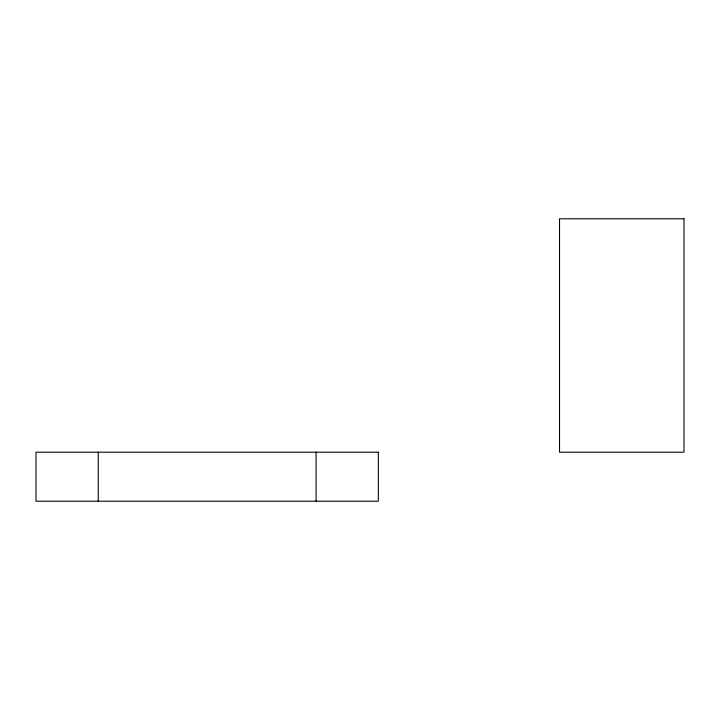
<?xml version="1.0" encoding="UTF-8"?>
<svg xmlns="http://www.w3.org/2000/svg" width="720" height="720" viewBox="0 0 720 720"><rect width="100%" height="100%" fill="white"/><g stroke="black" fill="none" stroke-linecap="round" stroke-linejoin="round"><path stroke-width="1.08" d="M316.089 452.196L316.089 501.21M98.244 452.196L98.244 501.21M684 218.79L559.521 218.79L559.521 452.196L684 452.196L684 218.79M378.333 452.196L36 452.196L36 501.21L378.333 501.21L378.333 452.196"/></g></svg>
